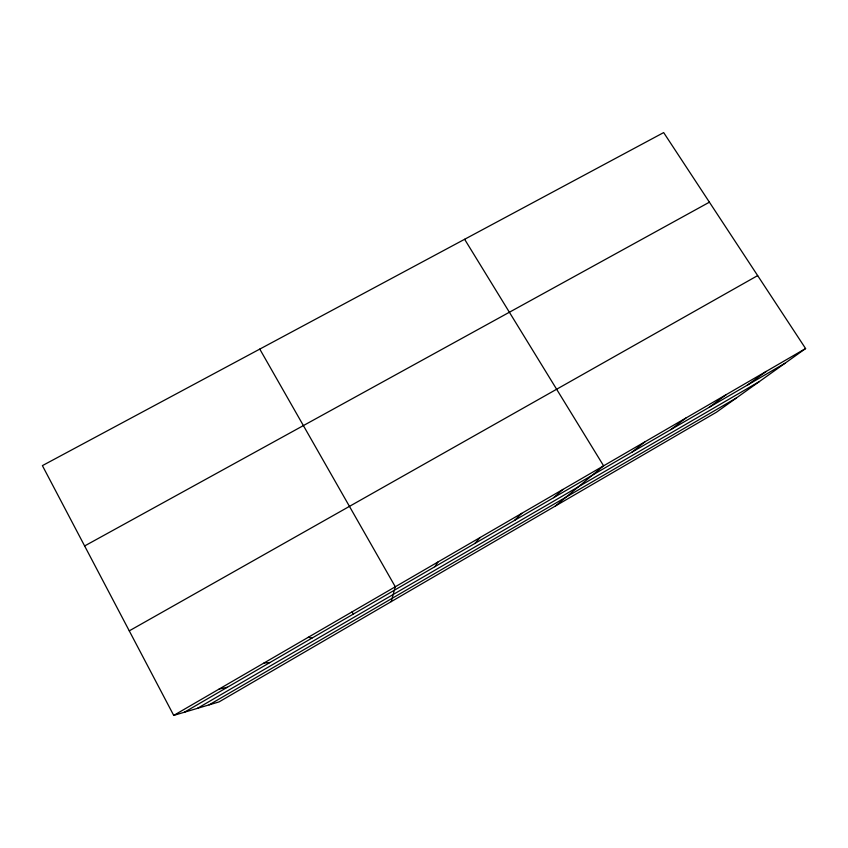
<?xml version="1.0" encoding="UTF-8"?>
<svg xmlns="http://www.w3.org/2000/svg" width="848" height="848" viewBox="0 0 848 848"><rect width="100%" height="100%" fill="white"/><g stroke="black" fill="none" stroke-linecap="round" stroke-linejoin="round"><path stroke-width="1.27" d="M391.235 601.624L395.295 586.774L259.774 349.09M434.865 566.708L437.981 561.991M474.922 543.43L480.138 537.505M514.513 520.428L521.796 513.326M553.659 497.681L562.945 489.434M555.302 506.076L603.606 465.817L464.619 239.284M631.771 452.302L644.999 441.797M670.726 429.671L685.884 418.053M709.225 407.294L726.27 394.606M747.3 385.172L766.179 371.435M805.6 348.549L716.454 412.213L219.06 701.9L173.723 715.415L42.4 465.626L663.666 132.585L805.6 348.549L173.723 715.415M184.398 712.235L784.93 363.304M197.404 708.356L759.469 381.494M209.085 704.868L736.361 397.998M129.267 630.848L757.656 275.6M84.63 545.953L709.405 202.184M219.166 689.032L227.391 687.251M264.025 662.988L269.876 662.564M308.322 637.261L311.852 638.173M352.079 611.864L353.34 614.069"/></g></svg>
